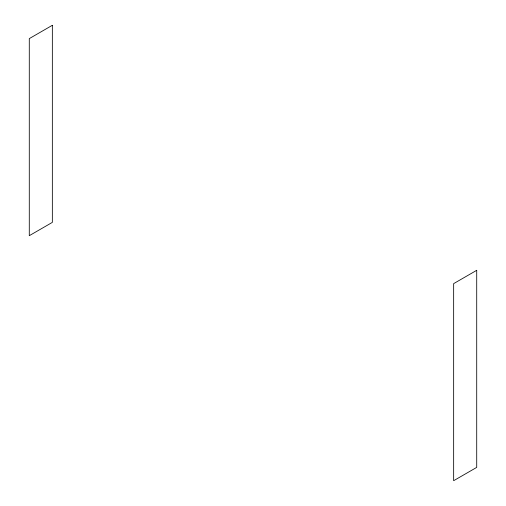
<?xml version="1.0" encoding="UTF-8"?>
<svg xmlns="http://www.w3.org/2000/svg" width="506" height="506" viewBox="0 0 506 506"><rect width="100%" height="100%" fill="white"/><g stroke="black" fill="none" stroke-linecap="round" stroke-linejoin="round"><path stroke-width="0.76" d="M52.346 25.3L29.285 38.614L29.285 235.688L52.346 222.374L52.346 25.3M476.715 270.312L453.654 283.626L453.654 480.7L476.715 467.386L476.715 270.312"/></g></svg>
